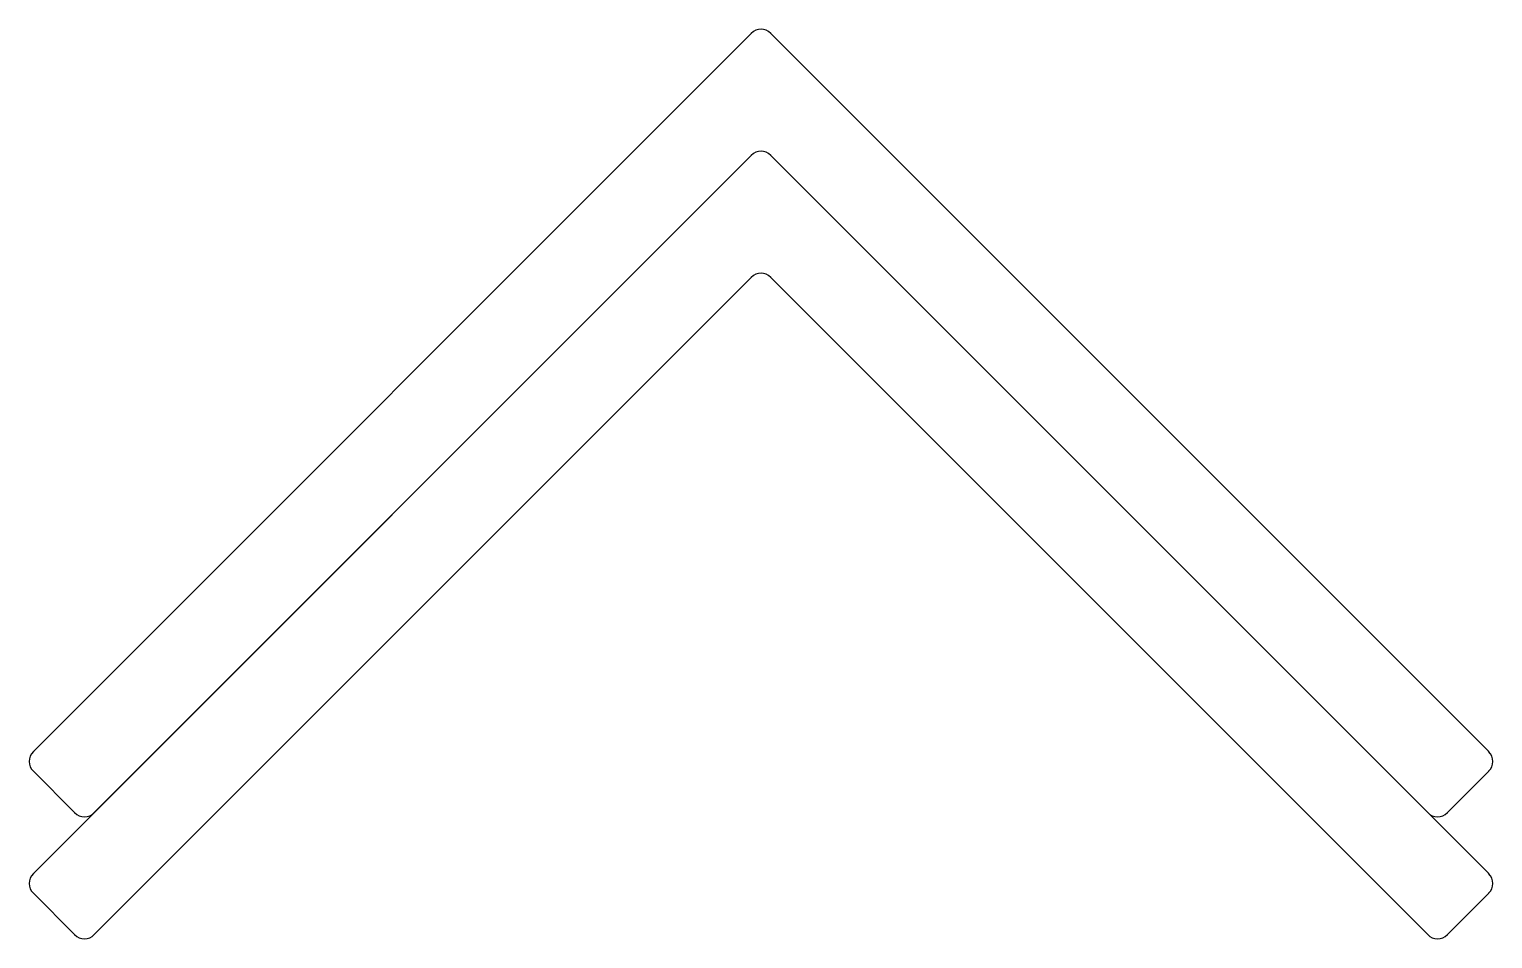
# Model space of a CAD drawing. Extents: x -13.3 to 13.5, y 0 to 16.6.
import ezdxf

# ---------------------------------------------------------------- set-up
doc = ezdxf.new("R2010")
doc.units = 0
doc.layers.add('1', color=7, linetype='CONTINUOUS')

msp = doc.modelspace()

# ---------------------------------------------------------------- linework, layer by layer
at = {"layer": '1', "color": 7}
for p, q in [((-0.076, 16.57), (-13.187, 3.458)), ((13.395, 3.458), (0.283, 16.57)), ((-0.076, 14.342), (-13.187, 1.231)), ((-12.073, 2.345), (-0.076, 14.342)), ((13.395, 1.231), (0.283, 14.342)), ((0.283, 14.342), (12.281, 2.345)), ((-12.073, 0.118), (-0.076, 12.115)), ((0.283, 12.115), (12.281, 0.118)), ((-13.187, 3.099), (-12.433, 2.345)), ((12.64, 2.345), (13.395, 3.099)), ((-13.187, 0.872), (-12.433, 0.118)), ((12.64, 0.118), (13.395, 0.872))]:
    msp.add_line(p, q, dxfattribs=at)
for centre, start, end in [((0.104, 16.39), 45, 135), ((0.104, 14.163), 45, 135), ((0.104, 14.163), 45, 135), ((0.104, 11.936), 45, 135), ((-13.007, 3.279), 135, 225), ((13.215, 3.279), 315, 45), ((-12.253, 2.524), 225, 315), ((12.461, 2.524), 225, 315), ((-13.007, 1.052), 135, 225), ((13.215, 1.052), 315, 45), ((-12.253, 0.297), 225, 315), ((12.461, 0.297), 225, 315)]:
    msp.add_arc(centre, 0.254, start, end, dxfattribs=at)

doc.saveas('drawing.dxf')
